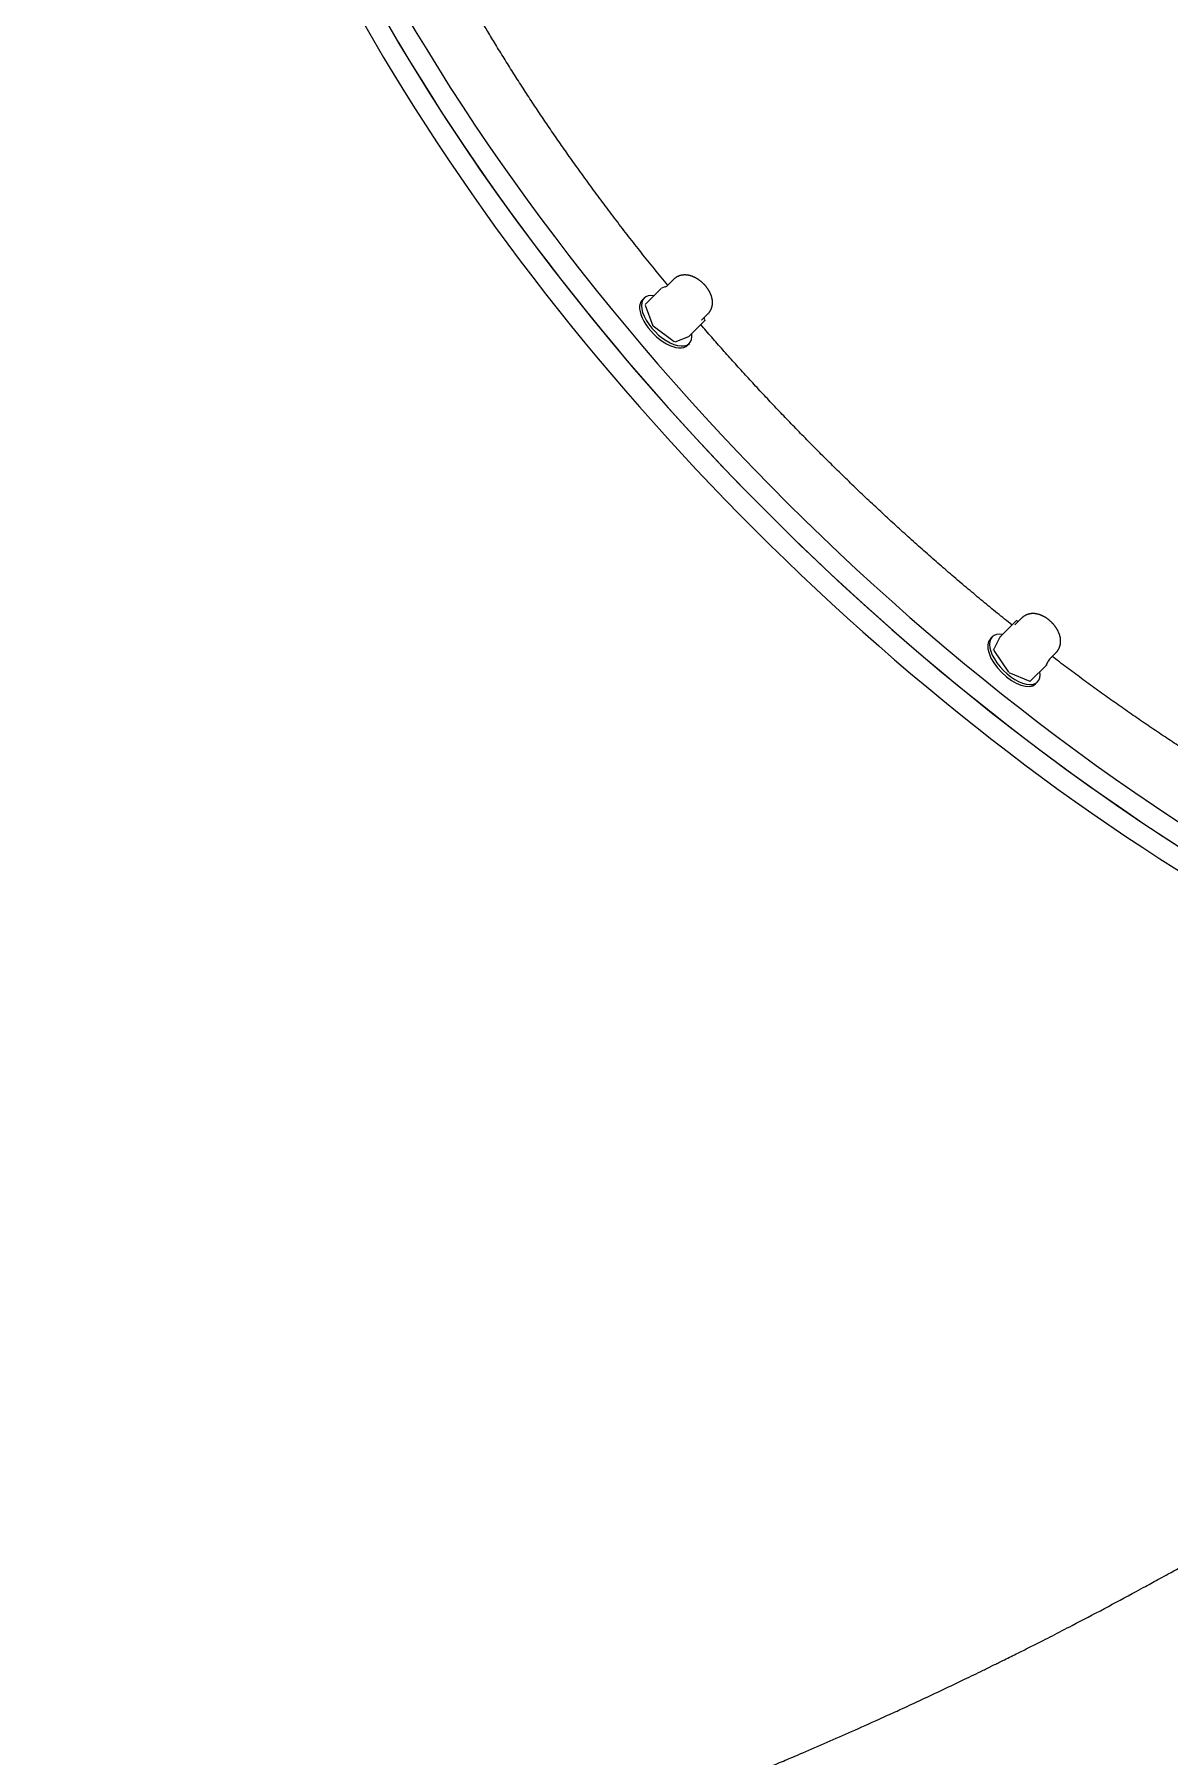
# Model space of a CAD drawing. Header units: millimetres. Extents: x 246416442 to 246896683, y 7418963194 to 7419503218.
# Drawn here: x 246834943 to 246835316, y 7419441757 to 7419442322 of the extents above; entities that cross this region are included whole.
import ezdxf
from ezdxf.lldxf.tags import DXFTag

# ---------------------------------------------------------------- set-up
doc = ezdxf.new("R2010")
doc.units = ezdxf.units.MM
for name, color, linetype in [('L-Hatch Boundary', 1, 'Continuous'), ('L-HS-CONCRETE PATH', 2, 'Continuous'), ('L-X-E-PLAY', 9, 'Continuous')]:
    doc.layers.add(name, color=color, linetype=linetype)
doc.layers.add('L-SUB-SOIL DRAINAGE', color=170, linetype='SUBSOIL', lineweight=20)
doc.styles.get("Standard").update_dxf_attribs({"font": 'arial.ttf'})
tags = doc.linetypes.add('SUBSOIL', pattern='A,12.7,-5.08,["SSD",Standard,S=2.54,R=0,X=-2.54,Y=-1.27],-6.35', length=24.13).pattern_tags.tags
tags[6] = DXFTag(74, 10)

# ---------------------------------------------------------------- blocks, each defined once
blk = doc.blocks.new('Kubus Triple - Moduplay')
at = {"layer": 'L-X-E-PLAY', "lineweight": 25}
for p, q in [((-141646.51, -699975.28), (-141647.21, -699975.78)), ((-141640.41, -699973.05), (-141646.42, -699977.3)), ((-141639, -699972.76), (-141640.31, -699973)), ((-141635.96, -699970.88), (-141638.37, -699972.58)), ((-141646.53, -699977.55), (-141645.23, -699984.66)), ((-141645.16, -699984.78), (-141639.15, -699991.01)), ((-141634.11, -699990.16), (-141628.1, -699985.91)), ((-141629.13, -699985.65), (-141626.72, -699983.95)), ((-141628, -699985.66), (-141628.13, -699984.94)), ((-141638.92, -699991.08), (-141634.21, -699990.2)), ((-141635.09, -699992.92), (-141634.38, -699992.42)), ((-141542.14, -700099.92), (-141544.64, -700101.69)), ((-141552.68, -700104.31), (-141553.39, -700104.81)), ((-141550.21, -700104.87), (-141552.95, -700108.63)), ((-141544.14, -700100.56), (-141550.15, -700104.81)), ((-141543.42, -700100.83), (-141543.87, -700100.55)), ((-141552.98, -700108.88), (-141549.41, -700116.63)), ((-141549.32, -700116.74), (-141543.01, -700120.72)), ((-141542.73, -700120.72), (-141536.72, -700116.47)), ((-141536.66, -700116.41), (-141535.9, -700115.36)), ((-141535.41, -700114.76), (-141532.9, -700112.98)), ((-141541.26, -700121.96), (-141540.56, -700121.46))]:
    blk.add_line(p, q, dxfattribs=at)
for centre, radius, start, end in [((-141640.27, -699973.25), 0.25, 100.6323, 125.2644), ((-141640.5, -699965.29), 7.62, 281.3519, 285.8147), ((-141646.28, -699977.5), 0.25, 125.2644, 190.334), ((-141644.98, -699984.61), 0.25, 190.334, 224.0025), ((-141631, -699982.8), 3.41, 302.9115, 303.2429), ((-141628.24, -699985.7), 0.25, 305.2644, 10.334), ((-141638.97, -699990.84), 0.25, 224.0025, 280.6323), ((-141634.25, -699989.95), 0.25, 280.6323, 305.2644), ((-141550.01, -700105.01), 0.25, 125.2644, 143.931), ((-141544, -700100.76), 0.25, 57.7273, 125.2644), ((-141552.75, -700108.78), 0.25, 143.931, 204.7239), ((-141549.18, -700116.53), 0.25, 204.7239, 237.7273), ((-141536.86, -700116.26), 0.25, 305.2644, 323.931), ((-141526.41, -700122.48), 11.87, 139.4506, 143.1063), ((-141535.32, -700114.88), 0.151, 123.3671, 134.3085), ((-141542.87, -700120.51), 0.25, 237.7273, 305.2644)]:
    blk.add_arc(centre, radius, start, end, dxfattribs=at)
for centre, major_axis, ratio, start_param, end_param in [((-141436.65, -699924.45), (248.26, -351.09), 0.5, 2.747144, 6.283185), ((-141442.31, -699928.45), (-248.26, 351.09), 0.5, 0, 3.141593), ((-141442.31, -699928.45), (248.26, -351.09), 0.5, 3.141593, 6.283185), ((-141447.96, -699932.45), (-248.26, 351.09), 0.5, 0, 3.141593), ((-141641.15, -699984.35), (-6.06, 8.57), 0.5, 0, 3.141596), ((-141640.44, -699983.85), (-6.06, 8.57), 0.5, 0.000003, 3.717927), ((-141640.44, -699983.85), (-6.06, 8.57), 0.5, 5.706851, 6.283189), ((-141638.94, -699971.76), (-0.566, 0.824), 0.977058, 3.141803, 3.154023), ((-141547.33, -700113.39), (-6.06, 8.57), 0.5, 0.000003, 3.141593), ((-141546.62, -700112.89), (-6.06, 8.57), 0.5, 0.000003, 3.746471), ((-141546.62, -700112.89), (-6.06, 8.57), 0.5, 5.678307, 6.283189)]:
    blk.add_ellipse(centre, major_axis=major_axis, ratio=ratio, start_param=start_param, end_param=end_param, dxfattribs=at)
for points, weights in [([(-141638.15, -699972.43), (-141662.25, -699930.16), (-141680.43, -699888.79), (-141693.05, -699849.78)], [0.591485258079, 0.625325358715, 0.668553467063, 0.721169583123]), ([(-141545.62, -700101.61), (-141577.44, -700065.73), (-141605.64, -700026.98), (-141629.64, -699986.99)], [0.520343507636, 0.533818515177, 0.553987642218, 0.580850888758]), ([(-141435.05, -700201.33), (-141469.2, -700177.64), (-141502.67, -700148.15), (-141534.36, -700114.02)], [0.500022156156, 0.499610297066, 0.504940450934, 0.516012617759])]:
    blk.add_rational_spline(points, weights, degree=3, dxfattribs=at)
for points, knots in [([(-141626.73, -699983.95), (-141626.71, -699983.94), (-141626.65, -699983.9), (-141626.53, -699983.8), (-141626.36, -699983.67), (-141626.2, -699983.53), (-141626.05, -699983.38), (-141625.91, -699983.23), (-141625.77, -699983.07), (-141625.64, -699982.9), (-141625.51, -699982.73), (-141625.39, -699982.56), (-141625.28, -699982.38), (-141625.18, -699982.19), (-141625.08, -699982), (-141624.99, -699981.81), (-141624.91, -699981.61), (-141624.84, -699981.4), (-141624.77, -699981.2), (-141624.71, -699980.99), (-141624.66, -699980.77), (-141624.61, -699980.55), (-141624.58, -699980.33), (-141624.55, -699980.1), (-141624.53, -699979.87), (-141624.52, -699979.64), (-141624.51, -699979.4), (-141624.52, -699979.16), (-141624.53, -699978.92), (-141624.55, -699978.67), (-141624.58, -699978.42), (-141624.62, -699978.17), (-141624.67, -699977.91), (-141624.73, -699977.66), (-141624.79, -699977.4), (-141624.86, -699977.15), (-141624.94, -699976.89), (-141625.03, -699976.64), (-141625.12, -699976.39), (-141625.22, -699976.15), (-141625.33, -699975.9), (-141625.44, -699975.66), (-141625.56, -699975.42), (-141625.68, -699975.18), (-141625.81, -699974.95), (-141625.94, -699974.72), (-141626.08, -699974.49), (-141626.23, -699974.27), (-141626.38, -699974.05), (-141626.53, -699973.83), (-141626.69, -699973.62), (-141626.85, -699973.41), (-141627.02, -699973.2), (-141627.19, -699973), (-141627.37, -699972.8), (-141627.55, -699972.6), (-141627.74, -699972.41), (-141627.93, -699972.23), (-141628.13, -699972.04), (-141628.33, -699971.87), (-141628.54, -699971.7), (-141628.75, -699971.53), (-141628.96, -699971.37), (-141629.18, -699971.22), (-141629.41, -699971.07), (-141629.64, -699970.93), (-141629.87, -699970.8), (-141630.11, -699970.67), (-141630.34, -699970.56), (-141630.58, -699970.45), (-141630.83, -699970.36), (-141631.07, -699970.27), (-141631.31, -699970.2), (-141631.55, -699970.13), (-141631.79, -699970.08), (-141632.03, -699970.03), (-141632.26, -699970), (-141632.5, -699969.97), (-141632.73, -699969.96), (-141632.96, -699969.95), (-141633.19, -699969.95), (-141633.42, -699969.97), (-141633.64, -699969.99), (-141633.86, -699970.02), (-141634.08, -699970.06), (-141634.29, -699970.11), (-141634.51, -699970.17), (-141634.71, -699970.24), (-141634.92, -699970.32), (-141635.12, -699970.4), (-141635.31, -699970.49), (-141635.5, -699970.59), (-141635.68, -699970.7), (-141635.84, -699970.8), (-141635.93, -699970.86), (-141635.96, -699970.88)], [0, 0, 0, 0, 0.001516, 0.011105, 0.020677, 0.030238, 0.039792, 0.049345, 0.058902, 0.068469, 0.078051, 0.087655, 0.097288, 0.106956, 0.116668, 0.12643, 0.136252, 0.146144, 0.156115, 0.166175, 0.176335, 0.186607, 0.197001, 0.207529, 0.2182, 0.229022, 0.24, 0.251136, 0.262428, 0.273867, 0.28544, 0.297126, 0.308902, 0.320741, 0.332616, 0.344493, 0.356351, 0.368174, 0.379949, 0.39167, 0.403334, 0.414941, 0.426494, 0.437998, 0.449459, 0.460884, 0.472279, 0.483654, 0.495017, 0.506376, 0.51774, 0.529115, 0.54051, 0.551934, 0.563395, 0.574903, 0.586465, 0.59809, 0.609784, 0.621554, 0.633403, 0.645334, 0.657344, 0.669428, 0.681574, 0.693766, 0.705976, 0.718171, 0.730319, 0.742386, 0.754344, 0.76617, 0.777844, 0.789357, 0.800704, 0.811887, 0.82291, 0.833782, 0.844511, 0.855109, 0.865585, 0.875949, 0.886211, 0.896381, 0.906466, 0.916475, 0.926415, 0.936292, 0.946114, 0.955885, 0.965613, 0.975301, 0.984956, 0.994582, 1, 1, 1, 1]), ([(-141638.37, -699972.59), (-141638.38, -699972.59), (-141638.38, -699972.6), (-141638.39, -699972.6), (-141638.41, -699972.61), (-141638.42, -699972.62), (-141638.43, -699972.62), (-141638.43, -699972.62), (-141638.43, -699972.62), (-141638.43, -699972.62)], [0, 0, 0, 0, 0.0446366, 0.1736465, 0.3418706, 0.5345904, 0.7314066, 0.9886279, 1, 1, 1, 1]), ([(-141532.9, -700112.98), (-141532.9, -700112.98), (-141532.84, -700112.94), (-141532.72, -700112.85), (-141532.55, -700112.72), (-141532.39, -700112.58), (-141532.24, -700112.43), (-141532.1, -700112.28), (-141531.96, -700112.12), (-141531.82, -700111.95), (-141531.7, -700111.78), (-141531.58, -700111.61), (-141531.47, -700111.43), (-141531.36, -700111.24), (-141531.26, -700111.06), (-141531.17, -700110.86), (-141531.09, -700110.66), (-141531.02, -700110.46), (-141530.95, -700110.25), (-141530.89, -700110.04), (-141530.84, -700109.83), (-141530.79, -700109.61), (-141530.76, -700109.39), (-141530.73, -700109.16), (-141530.71, -700108.93), (-141530.69, -700108.7), (-141530.69, -700108.46), (-141530.69, -700108.22), (-141530.7, -700107.98), (-141530.73, -700107.73), (-141530.75, -700107.48), (-141530.79, -700107.23), (-141530.84, -700106.97), (-141530.89, -700106.72), (-141530.96, -700106.46), (-141531.03, -700106.21), (-141531.11, -700105.96), (-141531.19, -700105.7), (-141531.29, -700105.45), (-141531.39, -700105.21), (-141531.49, -700104.96), (-141531.6, -700104.72), (-141531.72, -700104.48), (-141531.84, -700104.24), (-141531.97, -700104.01), (-141532.11, -700103.78), (-141532.24, -700103.55), (-141532.39, -700103.33), (-141532.54, -700103.1), (-141532.69, -700102.89), (-141532.85, -700102.67), (-141533.01, -700102.46), (-141533.18, -700102.26), (-141533.35, -700102.05), (-141533.53, -700101.85), (-141533.71, -700101.66), (-141533.9, -700101.47), (-141534.09, -700101.28), (-141534.29, -700101.1), (-141534.49, -700100.92), (-141534.69, -700100.75), (-141534.9, -700100.58), (-141535.12, -700100.42), (-141535.34, -700100.27), (-141535.56, -700100.12), (-141535.79, -700099.98), (-141536.02, -700099.84), (-141536.26, -700099.72), (-141536.5, -700099.6), (-141536.74, -700099.5), (-141536.98, -700099.4), (-141537.22, -700099.31), (-141537.46, -700099.24), (-141537.7, -700099.17), (-141537.94, -700099.12), (-141538.18, -700099.07), (-141538.41, -700099.04), (-141538.65, -700099.01), (-141538.88, -700098.99), (-141539.11, -700098.99), (-141539.34, -700098.99), (-141539.57, -700099), (-141539.79, -700099.02), (-141540.02, -700099.06), (-141540.23, -700099.1), (-141540.45, -700099.15), (-141540.66, -700099.2), (-141540.87, -700099.27), (-141541.07, -700099.34), (-141541.27, -700099.43), (-141541.47, -700099.52), (-141541.66, -700099.62), (-141541.84, -700099.73), (-141542, -700099.83), (-141542.09, -700099.89), (-141542.14, -700099.92)], [0, 0, 0, 0, 0.000611, 0.010202, 0.019776, 0.029337, 0.038892, 0.048445, 0.058001, 0.067567, 0.077147, 0.086749, 0.096379, 0.106043, 0.11575, 0.125507, 0.135324, 0.145208, 0.155171, 0.165222, 0.175373, 0.185634, 0.196016, 0.206531, 0.217188, 0.227995, 0.238958, 0.25008, 0.261357, 0.272783, 0.284344, 0.29602, 0.307789, 0.319623, 0.331495, 0.343374, 0.355235, 0.367061, 0.378841, 0.390567, 0.402236, 0.413849, 0.425407, 0.436916, 0.44838, 0.459808, 0.471206, 0.482582, 0.493946, 0.505305, 0.516668, 0.528042, 0.539435, 0.550855, 0.562312, 0.573815, 0.585372, 0.59699, 0.608678, 0.62044, 0.632282, 0.644205, 0.656208, 0.668285, 0.680426, 0.692614, 0.704825, 0.717023, 0.729176, 0.741252, 0.753222, 0.76506, 0.776749, 0.788278, 0.799641, 0.810839, 0.821877, 0.832762, 0.843505, 0.854114, 0.864601, 0.874975, 0.885247, 0.895425, 0.905518, 0.915534, 0.92548, 0.935363, 0.945189, 0.954965, 0.964696, 0.974388, 0.984046, 0.993675, 1, 1, 1, 1]), ([(-142374.48, -700433.72), (-142373.21, -700434.09), (-142371.77, -700434.51), (-142369.74, -700435.11), (-142368.47, -700435.47), (-142366.78, -700435.96), (-142364.6, -700436.59), (-142362.27, -700437.25), (-142360.15, -700437.86), (-142358.17, -700438.41), (-142356.11, -700438.99), (-142354.06, -700439.57), (-142352.02, -700440.13), (-142349.98, -700440.69), (-142347.65, -700441.33), (-142344.81, -700442.11), (-142341.7, -700442.94), (-142338.56, -700443.78), (-142335.61, -700444.57), (-142332.76, -700445.31), (-142330.23, -700445.97), (-142327.72, -700446.62), (-142325.41, -700447.21), (-142323.12, -700447.8), (-142320.91, -700448.36), (-142318.6, -700448.94), (-142316.01, -700449.59), (-142313.56, -700450.2), (-142310.76, -700450.88), (-142307.97, -700451.56), (-142305.09, -700452.26), (-142302.41, -700452.9), (-142299.98, -700453.47), (-142297.61, -700454.03), (-142295.33, -700454.57), (-142292.68, -700455.18), (-142289.78, -700455.85), (-142286.79, -700456.53), (-142283.95, -700457.17), (-142281.35, -700457.75), (-142279.16, -700458.23), (-142276.99, -700458.71), (-142274.9, -700459.16), (-142272.41, -700459.7), (-142269.81, -700460.26), (-142267.02, -700460.85), (-142264.07, -700461.47), (-142261.47, -700462.01), (-142259.01, -700462.52), (-142256.78, -700462.97), (-142254.37, -700463.46), (-142251.94, -700463.95), (-142249.59, -700464.42), (-142247.4, -700464.85), (-142245.35, -700465.25), (-142243.3, -700465.65), (-142240.96, -700466.1), (-142238.37, -700466.59), (-142235.54, -700467.13), (-142233.24, -700467.56), (-142231.24, -700467.92), (-142229.35, -700468.27), (-142227, -700468.7), (-142224.63, -700469.12), (-142222.64, -700469.48), (-142220.69, -700469.83), (-142218.45, -700470.22), (-142215.86, -700470.67), (-142213.25, -700471.12), (-142210.77, -700471.54), (-142207.69, -700472.05), (-142204.43, -700472.59), (-142200.99, -700473.15), (-142198.2, -700473.6), (-142195.53, -700474.02), (-142193.07, -700474.41), (-142190.65, -700474.78), (-142188.4, -700475.13), (-142185.99, -700475.49), (-142183.39, -700475.88), (-142180.64, -700476.28), (-142177.56, -700476.73), (-142174.13, -700477.22), (-142170.89, -700477.68), (-142168.05, -700478.07), (-142165.81, -700478.37), (-142163.71, -700478.65), (-142161.44, -700478.96), (-142158.33, -700479.36), (-142155.09, -700479.78), (-142151.95, -700480.17), (-142149.53, -700480.48), (-142147.15, -700480.77), (-142145.11, -700481.01), (-142142.12, -700481.37), (-142139.11, -700481.72), (-142135.71, -700482.11), (-142133.26, -700482.38), (-142130.82, -700482.65), (-142128.1, -700482.94), (-142125.24, -700483.25), (-142122.27, -700483.56), (-142119.64, -700483.83), (-142116.69, -700484.12), (-142113.61, -700484.42), (-142110.5, -700484.72), (-142107.78, -700484.97), (-142105.05, -700485.22), (-142102.4, -700485.46), (-142099.65, -700485.7), (-142096.99, -700485.92), (-142094.46, -700486.13), (-142092.3, -700486.31), (-142090.17, -700486.48), (-142087.82, -700486.66), (-142085.18, -700486.87), (-142082.38, -700487.08), (-142079.55, -700487.28), (-142076.87, -700487.47), (-142074.4, -700487.64), (-142072.01, -700487.8), (-142069.54, -700487.96), (-142066.93, -700488.12), (-142064.3, -700488.28), (-142061.56, -700488.44), (-142058.74, -700488.61), (-142056, -700488.76), (-142053.47, -700488.89), (-142050.96, -700489.02), (-142048.39, -700489.14), (-142045.94, -700489.26), (-142043.62, -700489.37), (-142041.26, -700489.47), (-142038.79, -700489.57), (-142036.41, -700489.67), (-142034.17, -700489.76), (-142031.63, -700489.85), (-142028.91, -700489.94), (-142026.17, -700490.03), (-142023.68, -700490.11), (-142020.89, -700490.19), (-142017.65, -700490.28), (-142014.31, -700490.36), (-142011.18, -700490.43), (-142008.16, -700490.49), (-142005.35, -700490.54), (-142002.74, -700490.58), (-142000.15, -700490.61), (-141997.36, -700490.65), (-141994.59, -700490.67), (-141992.15, -700490.69), (-141989.67, -700490.7), (-141986.92, -700490.71), (-141983.96, -700490.72), (-141981.01, -700490.72), (-141978.08, -700490.71), (-141975.17, -700490.7), (-141972.33, -700490.68), (-141969.8, -700490.65), (-141967.43, -700490.63), (-141964.83, -700490.59), (-141961.86, -700490.55), (-141958.72, -700490.5), (-141955.78, -700490.44), (-141952.93, -700490.38), (-141949.83, -700490.31), (-141946.58, -700490.22), (-141943.39, -700490.13), (-141940.42, -700490.04), (-141937.49, -700489.94), (-141934.56, -700489.84), (-141931.42, -700489.72), (-141928.32, -700489.6), (-141925.24, -700489.47), (-141922.3, -700489.34), (-141919.33, -700489.2), (-141916.35, -700489.05), (-141913.42, -700488.9), (-141910.49, -700488.75), (-141907.62, -700488.59), (-141904.89, -700488.43), (-141902.2, -700488.27), (-141899.32, -700488.09), (-141896.11, -700487.89), (-141892.83, -700487.67), (-141889.73, -700487.46), (-141886.81, -700487.25), (-141883.87, -700487.03), (-141880.84, -700486.81), (-141877.83, -700486.57), (-141874.91, -700486.34), (-141872.05, -700486.1), (-141869.12, -700485.85), (-141866.01, -700485.58), (-141862.67, -700485.29), (-141859.33, -700484.98), (-141856.15, -700484.68), (-141851.72, -700484.25), (-141847.25, -700483.8), (-141842.99, -700483.36), (-141840.28, -700483.07), (-141837.09, -700482.72), (-141833.15, -700482.28), (-141828.98, -700481.8), (-141825.54, -700481.4), (-141822.86, -700481.08), (-141820.29, -700480.76), (-141816.56, -700480.3), (-141812.57, -700479.79), (-141808.65, -700479.28), (-141805.8, -700478.9), (-141803.01, -700478.52), (-141798.63, -700477.92), (-141794.04, -700477.27), (-141789.37, -700476.59), (-141786.22, -700476.12), (-141782.95, -700475.63), (-141776.98, -700474.72), (-141770.86, -700473.74), (-141764.87, -700472.75), (-141761.59, -700472.2), (-141756.62, -700471.36), (-141750.29, -700470.25), (-141744.11, -700469.13), (-141739.89, -700468.35), (-141737.14, -700467.84), (-141734.32, -700467.3), (-141728.52, -700466.19), (-141722.76, -700465.05), (-141717.02, -700463.89), (-141714.35, -700463.34), (-141711.55, -700462.76), (-141706.72, -700461.75), (-141699.48, -700460.19), (-141692.37, -700458.61), (-141687.26, -700457.45), (-141684.48, -700456.81), (-141681.75, -700456.18), (-141679.07, -700455.55), (-141671.6, -700453.78), (-141661.8, -700451.38), (-141651.96, -700448.87), (-141646.88, -700447.54), (-141644.15, -700446.82), (-141641.34, -700446.08), (-141638.24, -700445.25), (-141631.01, -700443.29), (-141622.67, -700440.97), (-141614.92, -700438.73), (-141611.78, -700437.82), (-141610.51, -700437.45), (-141609.38, -700437.12), (-141608.06, -700436.73), (-141605.44, -700435.95), (-141601.94, -700434.91), (-141598.13, -700433.76), (-141594.98, -700432.79), (-141592.07, -700431.9), (-141587.71, -700430.55), (-141576.73, -700427.09), (-141565.76, -700423.49), (-141556.32, -700420.29), (-141553.56, -700419.34), (-141550.86, -700418.42), (-141543.91, -700416.01), (-141535.23, -700412.93), (-141526.62, -700409.78), (-141522.26, -700408.17), (-141519.6, -700407.17), (-141517, -700406.2), (-141511.22, -700404.01), (-141504.46, -700401.41), (-141497.79, -700398.8), (-141494.29, -700397.41), (-141491.7, -700396.38), (-141485.91, -700394.05), (-141479.86, -700391.58), (-141473.77, -700389.05), (-141470.77, -700387.8), (-141467.53, -700386.43), (-141462.49, -700384.29), (-141457.37, -700382.08), (-141452.48, -700379.95), (-141449.37, -700378.58), (-141444.64, -700376.49), (-141440.11, -700374.46), (-141435.63, -700372.43), (-141433, -700371.23), (-141430.42, -700370.05), (-141427.87, -700368.87), (-141424.29, -700367.21), (-141420.09, -700365.24), (-141415.94, -700363.28), (-141412.7, -700361.73), (-141409.8, -700360.34), (-141406.57, -700358.79), (-141403.37, -700357.23), (-141400.53, -700355.84), (-141397.82, -700354.51), (-141394.67, -700352.95), (-141391.29, -700351.26), (-141388.02, -700349.62), (-141385.38, -700348.29), (-141383.03, -700347.1), (-141380.53, -700345.82), (-141377.63, -700344.33), (-141374.5, -700342.72), (-141371.54, -700341.18), (-141368.79, -700339.74), (-141366.14, -700338.35), (-141362.67, -700336.51), (-141359.21, -700334.67), (-141355.83, -700332.85), (-141353.2, -700331.43), (-141350.31, -700329.87), (-141347.27, -700328.21), (-141344.41, -700326.63), (-141341.91, -700325.25), (-141339.59, -700323.96), (-141336.39, -700322.18), (-141333.23, -700320.4), (-141330.24, -700318.71), (-141328.09, -700317.49), (-141325.69, -700316.12), (-141323.03, -700314.59), (-141320.47, -700313.12), (-141318.02, -700311.69), (-141315.55, -700310.26), (-141312.86, -700308.68), (-141310.1, -700307.06), (-141307.61, -700305.58), (-141305.31, -700304.22), (-141303.58, -700303.19), (-141302.53, -700302.55), (-141302.2, -700302.36)], [0, 0, 0, 0, 0.003234, 0.0045766, 0.0054823, 0.0068436, 0.0092332, 0.0115213, 0.0132941, 0.0151106, 0.0169771, 0.0189874, 0.0207943, 0.0225969, 0.0246207, 0.0272458, 0.030427, 0.033189, 0.0359139, 0.0385623, 0.0410441, 0.0428861, 0.0454631, 0.0473866, 0.0491987, 0.0515436, 0.053736, 0.0563233, 0.0582785, 0.0614146, 0.0639838, 0.0661744, 0.0687844, 0.0706338, 0.0726777, 0.0750407, 0.0778993, 0.0806136, 0.0832303, 0.0856703, 0.0877156, 0.0892403, 0.0915897, 0.0934486, 0.0960484, 0.0986721, 0.1010677, 0.1041136, 0.1057831, 0.1077743, 0.1101845, 0.1123686, 0.1144093, 0.1165749, 0.1183384, 0.1200076, 0.1221576, 0.1247228, 0.1270636, 0.1298467, 0.1309999, 0.1324882, 0.1349929, 0.1374, 0.1389219, 0.1404251, 0.1427058, 0.1449935, 0.1474591, 0.1497965, 0.1517533, 0.1558057, 0.1586551, 0.1610803, 0.1633895, 0.1658927, 0.1677688, 0.1699308, 0.172009, 0.1743027, 0.176976, 0.1794585, 0.1826426, 0.1862916, 0.1882344, 0.190332, 0.1923396, 0.1939241, 0.1964871, 0.2007448, 0.2026851, 0.2049791, 0.2073172, 0.2090966, 0.2105148, 0.2153909, 0.2172505, 0.2196825, 0.2220354, 0.2238345, 0.2270352, 0.2297674, 0.231839, 0.2341403, 0.2377301, 0.2401779, 0.2425218, 0.245089, 0.247528, 0.2496987, 0.2524929, 0.2547044, 0.2565284, 0.2583309, 0.2604527, 0.2628573, 0.2654571, 0.2680076, 0.2705055, 0.2726797, 0.2746649, 0.2769393, 0.2793389, 0.2817092, 0.28403, 0.2867258, 0.2893346, 0.2914034, 0.2935444, 0.2961022, 0.2983537, 0.300149, 0.302355, 0.3047131, 0.3068054, 0.3087719, 0.3107619, 0.313649, 0.3161137, 0.3181481, 0.3203551, 0.3236364, 0.3268795, 0.3293598, 0.3320849, 0.3350132, 0.3369394, 0.3391276, 0.3419875, 0.3444822, 0.3465809, 0.3485805, 0.3511667, 0.3539955, 0.3565873, 0.3591176, 0.3619022, 0.3644367, 0.3667678, 0.3687335, 0.3708446, 0.3737915, 0.3767332, 0.3793258, 0.381727, 0.3844468, 0.3876874, 0.3905057, 0.3930824, 0.3957092, 0.398421, 0.4010031, 0.4041836, 0.4068066, 0.4093193, 0.4121495, 0.4148153, 0.4173965, 0.4200719, 0.4227489, 0.4251729, 0.4274445, 0.4300281, 0.4329911, 0.4361427, 0.4389044, 0.4413979, 0.4440436, 0.4468815, 0.4496011, 0.4522117, 0.4548101, 0.457357, 0.4601569, 0.463274, 0.4664263, 0.4692143, 0.47193, 0.4784502, 0.4813655, 0.4835241, 0.4858403, 0.4900419, 0.4942422, 0.4972145, 0.4994094, 0.5015438, 0.5042193, 0.509583, 0.5124289, 0.5149396, 0.5173627, 0.5200473, 0.5269091, 0.5299009, 0.532832, 0.535541, 0.5388439, 0.5491865, 0.5523352, 0.5552747, 0.5582102, 0.5659893, 0.5726858, 0.5751994, 0.5776272, 0.5802618, 0.5829832, 0.5936161, 0.5961873, 0.5988447, 0.6010116, 0.6039325, 0.6122107, 0.6210787, 0.6236937, 0.6263926, 0.6288292, 0.6312692, 0.6338523, 0.6496418, 0.6586215, 0.6613862, 0.6638602, 0.6662763, 0.6692753, 0.6725541, 0.6866016, 0.6927177, 0.6944258, 0.6954399, 0.696315, 0.6975552, 0.6992377, 0.7037324, 0.7074738, 0.7100075, 0.7126762, 0.7157201, 0.7223761, 0.7438872, 0.747022, 0.7493861, 0.7518112, 0.7547422, 0.7693448, 0.7767517, 0.7795945, 0.7819495, 0.7844421, 0.7871266, 0.7987025, 0.8040676, 0.8065161, 0.808928, 0.8116093, 0.8234166, 0.8266403, 0.829457, 0.8322325, 0.8361839, 0.8442849, 0.8473141, 0.8506559, 0.8534721, 0.8613239, 0.8640903, 0.8667901, 0.8691593, 0.8717681, 0.8744078, 0.879822, 0.8843388, 0.8868424, 0.8895262, 0.8930483, 0.896539, 0.8991498, 0.9016307, 0.9047135, 0.9086485, 0.9118508, 0.9146045, 0.9166457, 0.9189872, 0.922217, 0.9254541, 0.9285012, 0.9312529, 0.9338323, 0.9366072, 0.9418772, 0.9444182, 0.9469969, 0.9499507, 0.953299, 0.9563605, 0.958796, 0.9609929, 0.9635403, 0.9686995, 0.970797, 0.97282, 0.9753747, 0.978267, 0.9811221, 0.983351, 0.9859288, 0.9888374, 0.9917735, 0.9945601, 0.9966737, 0.9989838, 1, 1, 1, 1])]:
    blk.add_open_spline(points, degree=3, knots=knots, dxfattribs=at)

msp = doc.modelspace()

# ---------------------------------------------------------------- linework, layer by layer
at = {"layer": 'L-Hatch Boundary'}
msp.add_arc((246837109.14, 7419443602.6), 6285, 47.96542, 198.07766, dxfattribs=at)
at = {"layer": 'L-HS-CONCRETE PATH', "ltscale": 0.5}
msp.add_arc((246822589.14, 7419429232.36), 14000, 341.375975, 73.235435, dxfattribs=at)
at = {"layer": 'L-SUB-SOIL DRAINAGE', "ltscale": 0.75, "flags": 128}
msp.add_lwpolyline([(246836375.8, 7419368838.04, 0.049859), (246836452.68, 7419367264.98, 1.020543), (246838457.43, 7419363126.48, 0.507423), (246850958.71, 7419364620.57, 0.34783), (246860630.08, 7419364184.95, 0.95316), (246871514.18, 7419375336.2, 0.546089), (246865357.29, 7419391536.99), (246864331.62, 7419392202.49, 0.150991), (246858079.56, 7419390951.14, -0.535883), (246847993.27, 7419386178.82, -0.984857), (246841094.25, 7419392263.54, 0.048323), (246837369.44, 7419394790.33, -0.782041), (246859516.8, 7419399812.11, 0.326657), (246863339.2, 7419409468.27, 2.547694), (246851636.57, 7419416690.12, 0.258508), (246846203.93, 7419412601.53), (246842481.4, 7419417148.46), (246849924.63, 7419423239.51, 0.226894), (246850840.59, 7419425193.44), (246863936.9, 7419436077.28, 0.937903), (246860987.82, 7419443087.02, 0.16139), (246859063.42, 7419444536.07, 0.543513), (246850931.82, 7419449690.94, 0.965246), (246840526.02, 7419449656.86, 0.686425), (246830418.58, 7419442236.64), (246830214.51, 7419441333.63, 0.069561), (246826929.08, 7419442860.92), (246826948.49, 7419447931.46)], format="xyb", dxfattribs=at)

# ---------------------------------------------------------------- block references
at = {"layer": 'L-X-E-PLAY', "rotation": 9.786989520025928}
msp.add_blockref('Kubus Triple - Moduplay', (246855742.73, 7420156101.62), dxfattribs=at)
msp.add_blockref('Kubus Triple - Moduplay', (246855742.73, 7420156101.62), dxfattribs=at)

doc.saveas('drawing.dxf')
